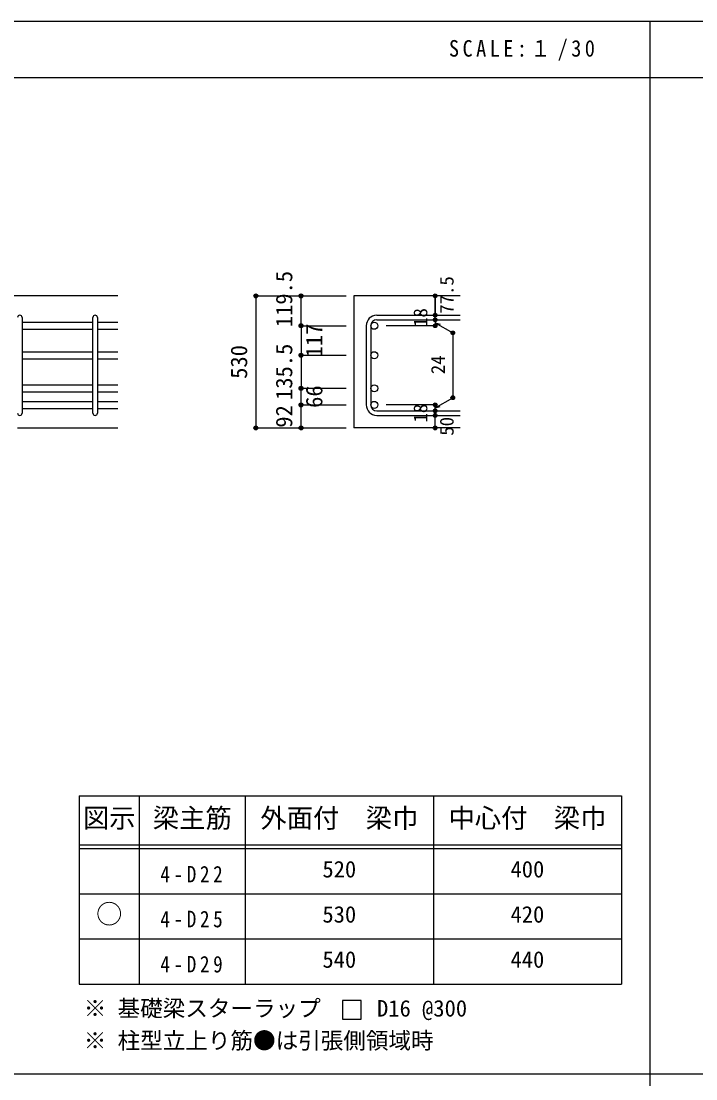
# Model space of a CAD drawing. Units: millimetres at full size, sheet at 1:30, with parts at other scales. Extents: x -5973 to 5954, y -4195 to 4201.
# Drawn here: x -3632 to -942, y -15 to 4201 of the extents above; entities that cross this region are included whole.
import ezdxf
from ezdxf.enums import TextEntityAlignment as Align

# ---------------------------------------------------------------- set-up
doc = ezdxf.new("R2010")
doc.units = ezdxf.units.MM
doc.header["$LTSCALE"] = 30
doc.header["$PDMODE"] = 32
doc.header["$PDSIZE"] = 15
for name, color, linetype in [('0-1_躯体線', 2, 'Continuous'), ('0-5_基礎梁筋', 7, 'Continuous'), ('0-6_スタラップ筋', 7, 'Continuous'), ('0-D_寸法', 4, 'Continuous'), ('6-7_文字', 7, 'Continuous'), ('6-E_枠', 7, 'Continuous'), ('F-0_枠', 6, 'Continuous')]:
    doc.layers.add(name, color=color, linetype=linetype)
doc.styles.add('ＭＳ ゴシック', font='')
doc.styles.get('ＭＳ ゴシック').set_extended_font_data('MS Gothic')

msp = doc.modelspace()

# ---------------------------------------------------------------- linework, layer by layer
at = {"layer": '0-1_躯体線'}
for p, q in [((-3245.8, 3106.03), (-4945.8, 3106.03)), ((-1880.8, 3106.03), (-2305.8, 3106.03)), ((-2305.8, 3106.03), (-2305.8, 2579.53)), ((-3645.8, 2579.53), (-3245.8, 2579.53)), ((-1880.8, 2579.53), (-2305.8, 2579.53))]:
    msp.add_line(p, q, dxfattribs=at)
at = {"layer": '0-5_基礎梁筋'}
for p, q in [((-3627.8, 3000.83), (-3345.8, 3000.83)), ((-3327.8, 3000.83), (-3245.8, 3000.83)), ((-3627.8, 2972.83), (-3345.8, 2972.83)), ((-3327.8, 2972.83), (-3245.8, 2972.83)), ((-3627.8, 2883.53), (-3345.8, 2883.53)), ((-3327.8, 2883.53), (-3245.8, 2883.53)), ((-3627.8, 2855.53), (-3345.8, 2855.53)), ((-3327.8, 2855.53), (-3245.8, 2855.53)), ((-3627.8, 2751.53), (-3345.8, 2751.53)), ((-3327.8, 2751.53), (-3245.8, 2751.53)), ((-3627.8, 2723.53), (-3345.8, 2723.53)), ((-3327.8, 2723.53), (-3245.8, 2723.53)), ((-3627.8, 2685.53), (-3345.8, 2685.53)), ((-3627.8, 2657.53), (-3345.8, 2657.53)), ((-3327.8, 2685.53), (-3245.8, 2685.53)), ((-3327.8, 2657.53), (-3245.8, 2657.53))]:
    msp.add_line(p, q, dxfattribs=at)
at = {"layer": '0-5_基礎梁筋', "color": 3}
for centre in [(-2223.8, 2986.83), (-2223.8, 2869.53), (-2223.8, 2737.53), (-2223.8, 2671.53)]:
    msp.add_circle(centre, 14, dxfattribs=at)
at = {"layer": '0-6_スタラップ筋'}
for p, q in [((-3627.8, 3019.83), (-3627.8, 2638.53)), ((-3345.8, 2638.53), (-3345.8, 3019.83)), ((-3327.8, 3019.83), (-3327.8, 2638.53)), ((-2213.8, 3028.83), (-1880.8, 3028.83)), ((-2213.8, 3010.83), (-1880.8, 3010.83)), ((-2255.8, 2986.83), (-2255.8, 2671.53)), ((-2237.8, 2986.83), (-2237.8, 2671.53)), ((-2213.8, 2647.53), (-1880.8, 2647.53)), ((-2213.8, 2629.53), (-1880.8, 2629.53))]:
    msp.add_line(p, q, dxfattribs=at)
for centre, radius, start, end in [((-3636.8, 3019.83), 9, 0, 180), ((-3336.8, 3019.83), 9, 0, 180), ((-2213.8, 2986.83), 42, 90, 180), ((-2213.8, 2986.83), 24, 90, 180), ((-2213.8, 2671.53), 42, 180, 270), ((-2213.8, 2671.53), 24, 180, 270), ((-3636.8, 2638.53), 9, 180, 0), ((-3336.8, 2638.53), 9, 180, 0)]:
    msp.add_arc(centre, radius, start, end, dxfattribs=at)
at = {"layer": '0-D_寸法'}
for p, q in [((-2695.8, 3106.03), (-2515.8, 3106.03)), ((-2695.8, 3106.03), (-2515.8, 3106.03)), ((-2695.8, 3106.03), (-2695.8, 2579.53)), ((-2515.8, 3106.03), (-2335.8, 3106.03)), ((-2515.8, 3106.03), (-2335.8, 3106.03)), ((-2515.8, 2986.83), (-2515.8, 3106.03)), ((-1980.8, 3028.83), (-1980.8, 3106.03)), ((-1980.8, 3106.03), (-1980.8, 3028.83)), ((-1980.8, 3010.83), (-1980.8, 3028.83)), ((-1980.8, 3010.83), (-1980.8, 2986.83)), ((-1980.8, 2998.83), (-1910.74, 2958.39)), ((-1980.8, 2998.83), (-1961.48, 2993.66)), ((-2515.8, 2986.83), (-2335.8, 2986.83)), ((-2515.8, 2986.83), (-2335.8, 2986.83)), ((-1980.8, 2986.83), (-2176.89, 2986.83)), ((-1910.74, 2958.39), (-1910.74, 2699.98)), ((-2515.8, 2869.53), (-2335.8, 2869.53)), ((-2515.8, 2869.53), (-2335.8, 2869.53)), ((-2515.8, 2737.53), (-2335.8, 2737.53)), ((-2515.8, 2737.53), (-2335.8, 2737.53)), ((-2515.8, 2671.53), (-2515.8, 2737.53)), ((-1980.8, 2659.53), (-1910.74, 2699.98)), ((-2515.8, 2671.53), (-2335.8, 2671.53)), ((-2515.8, 2579.53), (-2515.8, 2671.53)), ((-1980.8, 2671.53), (-2176.89, 2671.53)), ((-1980.8, 2647.53), (-1980.8, 2671.53)), ((-1980.8, 2659.53), (-1961.48, 2664.71)), ((-1980.8, 2629.53), (-1980.8, 2647.53)), ((-1980.8, 2579.53), (-1980.8, 2629.53)), ((-2695.8, 2579.53), (-2515.8, 2579.53)), ((-2515.8, 2579.53), (-2335.8, 2579.53))]:
    msp.add_line(p, q, dxfattribs=at)
msp.add_lwpolyline([(-2515.8, 2986.83), (-2515.8, 2869.53), (-2515.8, 2737.53)], dxfattribs=at)
for centre, radius in [((-2695.8, 3106.03), 8), ((-2695.8, 3106.03), 7.2), ((-2695.8, 3106.03), 6.4), ((-2695.8, 3106.03), 5.6), ((-2695.8, 3106.03), 4.8), ((-2695.8, 3106.03), 4), ((-2695.8, 3106.03), 3.2), ((-2695.8, 3106.03), 2.4), ((-2695.8, 3106.03), 1.6), ((-2695.8, 3106.03), 0.8), ((-2515.8, 3106.03), 8), ((-2515.8, 3106.03), 7.2), ((-2515.8, 3106.03), 6.4), ((-2515.8, 3106.03), 5.6), ((-2515.8, 3106.03), 4.8), ((-2515.8, 3106.03), 4), ((-2515.8, 3106.03), 3.2), ((-2515.8, 3106.03), 2.4), ((-2515.8, 3106.03), 1.6), ((-2515.8, 3106.03), 0.8), ((-1980.8, 3106.03), 4), ((-1980.8, 3106.03), 3.6), ((-1980.8, 3106.03), 3.2), ((-1980.8, 3106.03), 2.8), ((-1980.8, 3106.03), 2.4), ((-1980.8, 3106.03), 2), ((-1980.8, 3106.03), 1.6), ((-1980.8, 3106.03), 1.2), ((-1980.8, 3106.03), 0.8), ((-1980.8, 3106.03), 0.4), ((-2515.8, 2986.83), 8), ((-2515.8, 2986.83), 7.2), ((-1980.8, 3028.83), 4), ((-1980.8, 3010.83), 4), ((-1980.8, 3028.83), 3.6), ((-1980.8, 3010.83), 3.6), ((-1980.8, 3028.83), 3.2), ((-1980.8, 3010.83), 3.2), ((-1980.8, 3028.83), 2.8), ((-1980.8, 3010.83), 2.8), ((-1980.8, 3028.83), 2.4), ((-1980.8, 3010.83), 2.4), ((-1980.8, 3028.83), 2), ((-1980.8, 3010.83), 2), ((-1980.8, 3028.83), 1.6), ((-1980.8, 3010.83), 1.6), ((-1980.8, 3028.83), 1.2), ((-1980.8, 3010.83), 1.2), ((-1980.8, 3028.83), 0.8), ((-1980.8, 3010.83), 0.8), ((-1980.8, 3028.83), 0.4), ((-1980.8, 3010.83), 0.4), ((-2515.8, 2986.83), 6.4), ((-2515.8, 2986.83), 5.6), ((-2515.8, 2986.83), 4.8), ((-2515.8, 2986.83), 4), ((-2515.8, 2986.83), 3.2), ((-2515.8, 2986.83), 2.4), ((-2515.8, 2986.83), 1.6), ((-2515.8, 2986.83), 0.8), ((-1980.8, 2986.83), 4), ((-1980.8, 2986.83), 3.6), ((-1980.8, 2986.83), 3.2), ((-1980.8, 2986.83), 2.8), ((-1980.8, 2986.83), 2.4), ((-1980.8, 2986.83), 2), ((-1980.8, 2986.83), 1.6), ((-1980.8, 2986.83), 1.2), ((-1980.8, 2986.83), 0.8), ((-1980.8, 2986.83), 0.4), ((-1910.74, 2958.39), 4), ((-1910.74, 2958.39), 3.6), ((-1910.74, 2958.39), 3.2), ((-1910.74, 2958.39), 2.8), ((-1910.74, 2958.39), 2.4), ((-1910.74, 2958.39), 2), ((-1910.74, 2958.39), 1.6), ((-1910.74, 2958.39), 1.2), ((-1910.74, 2958.39), 0.8), ((-1910.74, 2958.39), 0.4), ((-2515.8, 2869.53), 8), ((-2515.8, 2869.53), 7.2), ((-2515.8, 2869.53), 6.4), ((-2515.8, 2869.53), 5.6), ((-2515.8, 2869.53), 4.8), ((-2515.8, 2869.53), 4), ((-2515.8, 2869.53), 3.2), ((-2515.8, 2869.53), 2.4), ((-2515.8, 2869.53), 1.6), ((-2515.8, 2869.53), 0.8), ((-2515.8, 2737.53), 8), ((-2515.8, 2737.53), 7.2), ((-2515.8, 2737.53), 6.4), ((-2515.8, 2737.53), 5.6), ((-2515.8, 2737.53), 4.8), ((-2515.8, 2737.53), 4), ((-2515.8, 2737.53), 3.2), ((-2515.8, 2737.53), 2.4), ((-2515.8, 2737.53), 1.6), ((-2515.8, 2737.53), 0.8), ((-1910.74, 2699.98), 4), ((-1910.74, 2699.98), 3.6), ((-1910.74, 2699.98), 3.2), ((-1910.74, 2699.98), 2.8), ((-1910.74, 2699.98), 2.4), ((-1910.74, 2699.98), 2), ((-1910.74, 2699.98), 1.6), ((-1910.74, 2699.98), 1.2), ((-1910.74, 2699.98), 0.8), ((-1910.74, 2699.98), 0.4), ((-2515.8, 2671.53), 8), ((-2515.8, 2671.53), 7.2), ((-2515.8, 2671.53), 6.4), ((-2515.8, 2671.53), 5.6), ((-2515.8, 2671.53), 4.8), ((-2515.8, 2671.53), 4), ((-2515.8, 2671.53), 3.2), ((-2515.8, 2671.53), 2.4), ((-2515.8, 2671.53), 1.6), ((-2515.8, 2671.53), 0.8), ((-1980.8, 2671.53), 4), ((-1980.8, 2671.53), 3.6), ((-1980.8, 2671.53), 3.2), ((-1980.8, 2671.53), 2.8), ((-1980.8, 2671.53), 2.4), ((-1980.8, 2671.53), 2), ((-1980.8, 2671.53), 1.6), ((-1980.8, 2671.53), 1.2), ((-1980.8, 2671.53), 0.8), ((-1980.8, 2671.53), 0.4), ((-1980.8, 2647.53), 4), ((-1980.8, 2629.53), 4), ((-1980.8, 2647.53), 3.6), ((-1980.8, 2629.53), 3.6), ((-1980.8, 2647.53), 3.2), ((-1980.8, 2629.53), 3.2), ((-1980.8, 2647.53), 2.8), ((-1980.8, 2629.53), 2.8), ((-1980.8, 2647.53), 2.4), ((-1980.8, 2629.53), 2.4), ((-1980.8, 2647.53), 2), ((-1980.8, 2629.53), 2), ((-1980.8, 2647.53), 1.6), ((-1980.8, 2629.53), 1.6), ((-1980.8, 2647.53), 1.2), ((-1980.8, 2629.53), 1.2), ((-1980.8, 2647.53), 0.8), ((-1980.8, 2629.53), 0.8), ((-1980.8, 2647.53), 0.4), ((-1980.8, 2629.53), 0.4), ((-2695.8, 2579.53), 7.2), ((-2695.8, 2579.53), 6.4), ((-2695.8, 2579.53), 5.6), ((-2695.8, 2579.53), 4.8), ((-2695.8, 2579.53), 4), ((-2695.8, 2579.53), 3.2), ((-2695.8, 2579.53), 2.4), ((-2695.8, 2579.53), 1.6), ((-2695.8, 2579.53), 0.8), ((-2515.8, 2579.53), 7.2), ((-2515.8, 2579.53), 6.4), ((-2515.8, 2579.53), 5.6), ((-2515.8, 2579.53), 4.8), ((-2515.8, 2579.53), 4), ((-2515.8, 2579.53), 3.2), ((-2515.8, 2579.53), 2.4), ((-2515.8, 2579.53), 1.6), ((-2515.8, 2579.53), 0.8), ((-1980.8, 2579.53), 4), ((-1980.8, 2579.53), 3.6), ((-1980.8, 2579.53), 3.2), ((-1980.8, 2579.53), 2.8), ((-1980.8, 2579.53), 2.4), ((-1980.8, 2579.53), 2), ((-1980.8, 2579.53), 1.6), ((-1980.8, 2579.53), 1.2), ((-1980.8, 2579.53), 0.8), ((-1980.8, 2579.53), 0.4)]:
    msp.add_circle(centre, radius, dxfattribs=at)
at = {"layer": '0-D_寸法', "color": 7}
for p in [(-2695.8, 3106.03), (-2695.8, 3106.03), (-2515.8, 3106.03), (-1980.8, 3106.03), (-1980.8, 3028.83), (-2515.8, 2986.83), (-1980.8, 3010.83), (-1980.8, 2986.83), (-1910.74, 2958.39), (-2515.8, 2869.53), (-2515.8, 2737.53), (-1910.74, 2699.98), (-2515.8, 2671.53), (-2515.8, 2671.53), (-1980.8, 2671.53), (-1980.8, 2671.53), (-1980.8, 2647.53), (-1980.8, 2629.53), (-2695.8, 2579.53), (-2695.8, 2579.53), (-2515.8, 2579.53), (-1980.8, 2579.53)]:
    msp.add_point(p, dxfattribs=at)
at = {"layer": '6-7_文字'}
msp.add_lwpolyline([(-2350.69, 222.66), (-2275.69, 222.66), (-2275.69, 297.66), (-2350.69, 297.66)], close=True, dxfattribs=at)
at = {"layer": '6-E_枠', "color": 3}
for p, q in [((-3400.52, 1112.77), (-3400.52, 362.77)), ((-3400.52, 1112.77), (-1238, 1112.77)), ((-1238, 1112.77), (-1238, 362.77)), ((-3400.52, 362.77), (-1238, 362.77))]:
    msp.add_line(p, q, dxfattribs=at)
at = {"layer": '6-E_枠'}
for p, q in [((-3160.52, 1112.77), (-3160.52, 362.77)), ((-2738, 1112.77), (-2738, 362.77)), ((-1988, 1112.77), (-1988, 362.77)), ((-3400.52, 917.77), (-1238, 917.77)), ((-3400.52, 902.77), (-1238, 902.77)), ((-3400.52, 722.77), (-1238, 722.77)), ((-3400.52, 542.77), (-1238, 542.77))]:
    msp.add_line(p, q, dxfattribs=at)
at = {"layer": 'F-0_枠'}
msp.add_line((-5972.88, 4201.15), (5954.1, 4201.15), dxfattribs=at)
at = {"layer": 'F-0_枠', "color": 2}
for p, q in [((-1124.64, 4201.15), (-1124.64, -4195.24)), ((-5972.88, 3976.15), (3723.6, 3976.15)), ((3723.6, 2.95), (-5972.88, 2.95))]:
    msp.add_line(p, q, dxfattribs=at)

# ---------------------------------------------------------------- texts
at = {"layer": '0-D_寸法', "style": 'ＭＳ ゴシック'}
for s, height, p in [('119.5', 65.98, (-2530.8, 2981.07)), ('77.5', 54.99, (-1890.8, 3034.83)), ('18', 54.99, (-1995.8, 2982.33)), ('117', 65.98, (-2410.8, 2860.68)), ('135.5', 65.98, (-2530.8, 2691.03)), ('530', 65.98, (-2710.8, 2775.28)), ('24', 54.99, (-1925.74, 2793.82)), ('66', 65.98, (-2410.8, 2659.53)), ('92', 65.98, (-2530.8, 2580.53)), ('18', 54.99, (-1995.8, 2601.03)), ('50', 54.99, (-1890.8, 2548.53))]:
    msp.add_text(s, height=height, rotation=90, dxfattribs=at).set_placement(p, align=Align.BOTTOM_LEFT)
at = {"layer": '6-7_文字', "color": 2, "style": 'ＭＳ ゴシック'}
for s, p in [('図示', (-3385.52, 962.77)), ('梁主筋', (-3106.76, 962.77)), ('外面付\u3000梁巾', (-2678, 962.77)), ('中心付\u3000梁巾', (-1928, 962.77)), ('○', (-3333.02, 580.27))]:
    msp.add_text(s, height=76.98, dxfattribs=at).set_placement(p, align=Align.BOTTOM_LEFT)
at = {"layer": '6-7_文字', "style": 'ＭＳ ゴシック'}
for s, p in [('520', (-2430.5, 767.77)), ('400', (-1680.5, 767.77)), ('530', (-2430.5, 587.77)), ('420', (-1680.5, 587.77)), ('540', (-2430.5, 407.77)), ('440', (-1680.5, 407.77)), ('※ 基礎梁スターラップ     D16 @300', (-3381.96, 213.19)), ('※ 柱型立上り筋●は引張側領域時', (-3381.96, 84.68))]:
    msp.add_text(s, height=65.98, dxfattribs=at).set_placement(p, align=Align.BOTTOM_LEFT)
at = {"layer": '6-7_文字', "color": 2, "insert": (-1925.98, 4043.65), "char_height": 65.98, "attachment_point": 7, "style": 'ＭＳ ゴシック'}
msp.add_mtext('\\T1.34;\\W0.9;SCALE:１/30', dxfattribs=at)
at = {"layer": '6-7_文字', "char_height": 65.98, "attachment_point": 7, "style": 'ＭＳ ゴシック'}
for s, insert in [('\\T1.38;\\W0.85;4-D22', (-3076.76, 767.77)), ('\\T1.38;\\W0.85;4-D25', (-3076.76, 587.77)), ('\\T1.38;\\W0.85;4-D29', (-3076.76, 407.77))]:
    msp.add_mtext(s, dxfattribs=dict(at, insert=insert))

doc.saveas('drawing.dxf')
